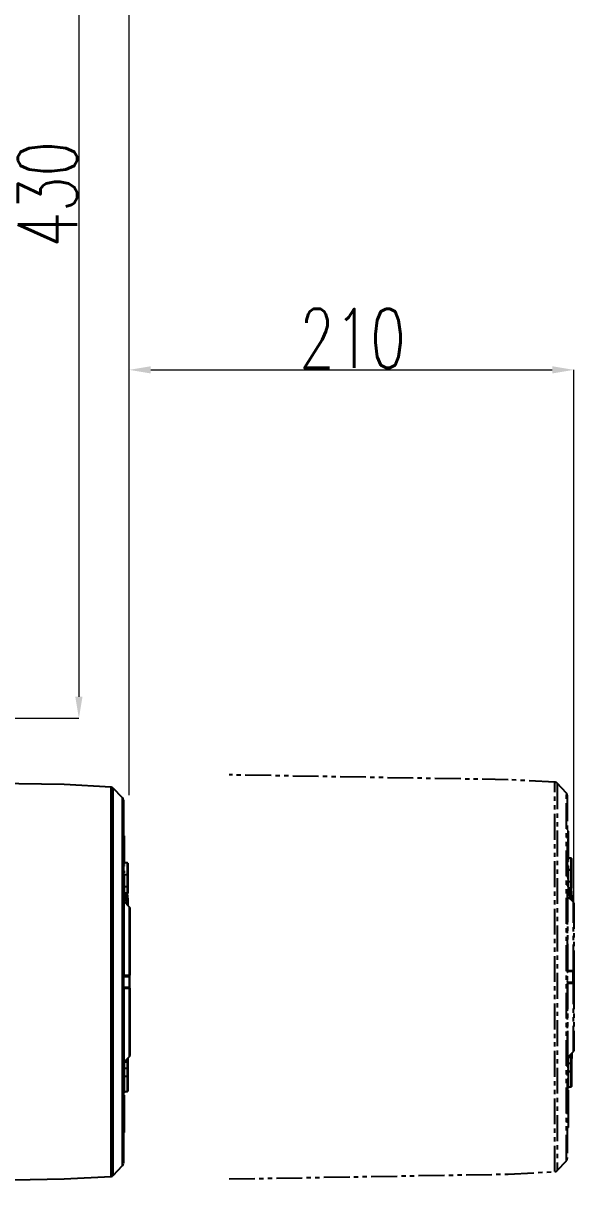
# Model space of a CAD drawing. Header units: millimetres. Extents: x 1465 to 4510, y 540 to 2694.
# Drawn here: x 3234 to 3490, y 965 to 1504 of the extents above; entities that cross this region are included whole.
import ezdxf

# ---------------------------------------------------------------- set-up
doc = ezdxf.new("R2010")
doc.units = ezdxf.units.MM
doc.linetypes.add('双点画线', pattern=[22, 12, -2, 2, -2, 2, -2])
doc.layers.add('AM_5', color=3, linetype='Continuous', lineweight=25)
doc.styles.add('SLDTEXTSTYLE1', font='txt.shx', dxfattribs={"width": 0.7, "bigfont": 'gbcbig.shx'})
doc.dimstyles.new('SLDDIMSTYLE12$0', dxfattribs={"dimtxt": 12, "dimasz": 10, "dimexe": 0, "dimexo": 0.0625, "dimgap": 0.875, "dimtad": 1, "dimdec": 1, "dimlfac": 1.8, "dimrnd": 1e-09, "dimzin": 12, "dimdsep": 46, "dimtxsty": 'SLDTEXTSTYLE1', "dimcen": 0.09, "dimdle": 8.16, "dimclrd": 3, "dimclre": 3, "dimadec": 0, "dimazin": 3, "dimtfac": 1, "dimtdec": 1, "dimtofl": 0, "dimtmove": 0, "dimatfit": 3, "dimfxl": 0, "dimfrac": 2, "dimtolj": 1, "dimlwd": 5, "dimlwe": 5, "dimarcsym": 0})

# ---------------------------------------------------------------- blocks, each defined once
blk = doc.blocks.new('*D62')
at = {"layer": 'AM_5', "color": 3, "lineweight": 5, "transparency": 16777216}
blk.add_line((2873.04, 1181.1), (2873.04, 1620.15), dxfattribs=at)
at = {"layer": 'AM_5', "color": 3, "linetype": 'Continuous', "lineweight": 5, "transparency": 16777216}
for p, q in [((2883.04, 1620.15), (3273.35, 1620.15)), ((3283.35, 1145.37), (3283.35, 1620.15))]:
    blk.add_line(p, q, dxfattribs=at)
at = {"layer": 'AM_5', "color": 3, "transparency": 16777216}
for points in [[(2883.04, 1621.81), (2883.04, 1618.48), (2873.04, 1620.15)], [(3273.35, 1621.81), (3273.35, 1618.48), (3283.35, 1620.15)]]:
    blk.add_solid(points, dxfattribs=at)
at = {"layer": 'Defpoints', "color": 0, "transparency": 16777216}
for p in [(3283.35, 1620.15), (2873.04, 1181.04), (3283.35, 1145.31)]:
    blk.add_point(p, dxfattribs=at)
at = {"layer": 'AM_5', "color": 0, "transparency": 16777216, "insert": (3078.2, 1634.74), "char_height": 12, "attachment_point": 5, "style": 'SLDTEXTSTYLE1'}
blk.add_mtext('\\A1;{\\H2.28571x;410}', dxfattribs=at)
blk = doc.blocks.new('*D82')
at = {"layer": 'AM_5', "color": 3, "lineweight": 5, "transparency": 16777216}
blk.add_line((3283.35, 1145.37), (3283.35, 1342.71), dxfattribs=at)
at = {"layer": 'AM_5', "color": 3, "linetype": 'Continuous', "lineweight": 5, "transparency": 16777216}
for p, q in [((3293.35, 1342.71), (3479.68, 1342.71)), ((3489.68, 1095.38), (3489.68, 1342.71))]:
    blk.add_line(p, q, dxfattribs=at)
at = {"layer": 'AM_5', "color": 3, "transparency": 16777216}
for points in [[(3293.35, 1344.38), (3293.35, 1341.04), (3283.35, 1342.71)], [(3479.68, 1344.38), (3479.68, 1341.04), (3489.68, 1342.71)]]:
    blk.add_solid(points, dxfattribs=at)
at = {"layer": 'Defpoints', "color": 0, "transparency": 16777216}
for p in [(3489.68, 1342.71), (3283.35, 1145.31), (3489.68, 1095.32)]:
    blk.add_point(p, dxfattribs=at)
at = {"layer": 'AM_5', "color": 0, "transparency": 16777216, "insert": (3386.97, 1357.3), "char_height": 12, "attachment_point": 5, "style": 'SLDTEXTSTYLE1'}
blk.add_mtext('\\A1;{\\H2.28571x;210}', dxfattribs=at)
blk = doc.blocks.new('*D58')
at = {"layer": 'AM_5', "color": 3, "lineweight": 5, "transparency": 16777216}
blk.add_line((3187.23, 1612.54), (3260.01, 1612.54), dxfattribs=at)
at = {"layer": 'AM_5', "color": 3, "linetype": 'Continuous', "lineweight": 5, "transparency": 16777216}
for p, q in [((3260.01, 1602.54), (3260.01, 1191.04)), ((2873.11, 1181.04), (3260.01, 1181.04))]:
    blk.add_line(p, q, dxfattribs=at)
at = {"layer": 'AM_5', "color": 3, "transparency": 16777216}
for points in [[(3258.35, 1602.54), (3261.68, 1602.54), (3260.01, 1612.54)], [(3258.35, 1191.04), (3261.68, 1191.04), (3260.01, 1181.04)]]:
    blk.add_solid(points, dxfattribs=at)
at = {"layer": 'Defpoints', "color": 0, "transparency": 16777216}
for p in [(3187.17, 1612.54), (2873.04, 1181.04), (3260.01, 1181.04)]:
    blk.add_point(p, dxfattribs=at)
at = {"layer": 'AM_5', "color": 0, "transparency": 16777216, "insert": (3245.42, 1424.19), "char_height": 12, "attachment_point": 5, "rotation": 90, "style": 'SLDTEXTSTYLE1'}
blk.add_mtext('\\A1;{\\H2.28571x;430}', dxfattribs=at)

msp = doc.modelspace()

# ---------------------------------------------------------------- linework, layer by layer
at = {"color": 7, "linetype": 'Continuous', "lineweight": 25}
for p, q in [((3253.224, 1150.265), (3123.697, 1152.525)), ((3274.952, 1149.126), (3253.224, 1150.265)), ((3274.952, 968.444), (3274.952, 1149.126)), ((3280.285, 1144.104), (3275.962, 1148.66)), ((3275.962, 968.91), (3275.962, 1148.66)), ((3280.285, 973.466), (3280.285, 1144.104)), ((3280.697, 1126.475), (3281.197, 1126.475)), ((3280.697, 1125.965), (3281.197, 1125.965)), ((3281.197, 1126.14), (3281.197, 1126.475)), ((3281.197, 1125.135), (3281.197, 1125.965)), ((3280.697, 1125.135), (3281.197, 1125.135)), ((3280.697, 1125.071), (3281.197, 1125.071)), ((3280.697, 1124.178), (3281.197, 1124.178)), ((3280.697, 1122.263), (3281.197, 1122.263)), ((3280.697, 1121.242), (3281.197, 1121.242)), ((3280.697, 1121.114), (3281.197, 1121.114)), ((3281.197, 1124.178), (3281.197, 1125.071)), ((3281.197, 1121.242), (3281.197, 1122.263)), ((3281.197, 1121.114), (3281.197, 1121.242)), ((3281.197, 1117.97), (3281.197, 1121.114)), ((3280.697, 1117.795), (3281.197, 1117.795)), ((3280.697, 1116.774), (3281.197, 1116.774)), ((3281.197, 1116.646), (3280.697, 1116.646)), ((3281.197, 1116.774), (3281.197, 1117.795)), ((3281.197, 1116.646), (3281.197, 1116.774)), ((3281.197, 1116.263), (3281.197, 1116.599)), ((3281.197, 1114.157), (3281.197, 1116.471)), ((3280.697, 1114.157), (3281.197, 1114.157)), ((3280.697, 1113.136), (3281.197, 1113.136)), ((3280.697, 1112.37), (3281.197, 1112.37)), ((3280.697, 1110.264), (3281.197, 1110.264)), ((3280.697, 1109.37), (3281.197, 1109.37)), ((3282.497, 1113.946), (3281.197, 1113.946)), ((3282.497, 1113.921), (3281.197, 1113.921)), ((3281.197, 1113.136), (3281.197, 1113.807)), ((3281.197, 1112.37), (3281.197, 1112.786)), ((3281.197, 1109.37), (3281.197, 1110.264)), ((3282.497, 1113.946), (3282.497, 1113.921)), ((3282.497, 1108.611), (3282.497, 1113.921)), ((3282.697, 1113.746), (3282.697, 1108.486)), ((3280.697, 1108.86), (3281.197, 1108.86)), ((3280.697, 1107.775), (3281.197, 1107.775)), ((3280.697, 1107.583), (3281.197, 1107.583)), ((3280.697, 1107.519), (3281.197, 1107.519)), ((3280.697, 1105.668), (3281.197, 1105.668)), ((3280.697, 1104.711), (3281.197, 1104.711)), ((3280.697, 1104.52), (3281.197, 1104.52)), ((3281.197, 1107.775), (3281.197, 1108.86)), ((3281.197, 1108.611), (3282.497, 1108.611)), ((3282.497, 1108.356), (3281.197, 1108.356)), ((3281.197, 1107.583), (3281.197, 1107.775)), ((3281.197, 1105.843), (3281.197, 1107.519)), ((3281.197, 1104.711), (3281.197, 1105.668)), ((3281.197, 1104.52), (3281.197, 1104.711)), ((3281.197, 1103.099), (3281.197, 1104.52)), ((3282.497, 1108.611), (3282.497, 1108.356)), ((3282.497, 1103.052), (3282.497, 1108.356)), ((3282.697, 1108.486), (3282.697, 1103.182)), ((3282.735, 1108.013), (3282.697, 1108.013)), ((3282.697, 1106.463), (3282.735, 1106.463)), ((3281.197, 1102.924), (3280.697, 1102.924)), ((3280.697, 1101.967), (3281.197, 1101.967)), ((3280.697, 1101.775), (3281.197, 1101.775)), ((3280.697, 1101.647), (3281.197, 1101.647)), ((3280.697, 1101.52), (3281.197, 1101.52)), ((3280.697, 1100.945), (3281.197, 1100.945)), ((3281.197, 1103.052), (3282.497, 1103.052)), ((3281.197, 1101.967), (3281.197, 1102.924)), ((3281.197, 1101.775), (3281.197, 1101.967)), ((3281.197, 1101.647), (3281.197, 1101.775)), ((3281.197, 1100.945), (3281.197, 1101.52)), ((3281.197, 1100.076), (3282.497, 1100.076)), ((3282.497, 1099.808), (3281.197, 1099.808)), ((3281.197, 1099.762), (3282.497, 1099.762)), ((3281.894, 1099.762), (3281.894, 1095.088)), ((3281.897, 1099.762), (3281.897, 1095.085)), ((3282.497, 1100.076), (3282.497, 1103.052)), ((3282.497, 1100.076), (3282.497, 1099.808)), ((3282.497, 1099.762), (3282.497, 1099.808)), ((3282.697, 1103.182), (3282.697, 1100.007)), ((3282.735, 1103.069), (3282.697, 1103.069)), ((3282.697, 1100.007), (3282.697, 1099.962)), ((3280.718, 1096.35), (3281.197, 1096.35)), ((3283.551, 1093.431), (3280.844, 1096.139)), ((3280.844, 1096.139), (3280.844, 1061.814)), ((3280.952, 1096.031), (3281.197, 1096.031)), ((3283.551, 1061.816), (3283.551, 1093.431)), ((3280.844, 1061.814), (3283.551, 1061.816)), ((3281.197, 1061.285), (3283.197, 1061.285)), ((3283.409, 1061.332), (3283.409, 1056.238)), ((3280.844, 1055.756), (3283.551, 1055.754)), ((3280.844, 1055.756), (3280.844, 1021.431)), ((3281.197, 1056.285), (3283.197, 1056.285)), ((3283.551, 1024.139), (3283.551, 1055.754)), ((3280.844, 1021.431), (3283.551, 1024.139)), ((3281.197, 1020.86), (3280.697, 1020.86)), ((3280.697, 1019.716), (3281.197, 1019.716)), ((3281.197, 1020.86), (3281.197, 1021.785)), ((3282.497, 1021.616), (3281.197, 1021.616)), ((3282.497, 1021.407), (3281.197, 1021.407)), ((3281.197, 1019.716), (3281.197, 1020.86)), ((3281.197, 1016.697), (3281.197, 1019.716)), ((3281.197, 1018.73), (3282.497, 1018.73)), ((3281.894, 1022.482), (3281.894, 1021.616)), ((3281.897, 1022.485), (3281.897, 1021.616)), ((3282.497, 1021.616), (3282.497, 1021.407)), ((3282.497, 1018.73), (3282.497, 1021.407)), ((3282.497, 1015.034), (3282.497, 1018.73)), ((3282.697, 1021.416), (3282.697, 1018.561)), ((3282.697, 1018.561), (3282.697, 1014.864)), ((3280.697, 1016.697), (3281.197, 1016.697)), ((3280.697, 1015.409), (3281.197, 1015.409)), ((3280.697, 1015.034), (3282.497, 1015.034)), ((3280.697, 1014.884), (3281.197, 1014.884)), ((3280.697, 1014.037), (3281.197, 1014.037)), ((3281.197, 1014.212), (3281.197, 1014.884)), ((3282.497, 1014.792), (3281.197, 1014.792)), ((3281.197, 1011.361), (3281.197, 1014.037)), ((3282.497, 1015.034), (3282.497, 1014.792)), ((3282.497, 1007.859), (3282.497, 1014.792)), ((3282.697, 1014.864), (3282.697, 1007.995)), ((3280.697, 1011.361), (3281.197, 1011.361)), ((3280.697, 1007.177), (3281.197, 1007.177)), ((3281.197, 1007.859), (3282.497, 1007.859)), ((3281.197, 1007.795), (3282.497, 1007.795)), ((3282.497, 1007.859), (3282.497, 1007.795)), ((3280.697, 1006.216), (3281.197, 1006.216)), ((3280.697, 1005.074), (3281.197, 1005.074)), ((3280.697, 1002.613), (3281.197, 1002.613)), ((3281.197, 1002.613), (3281.197, 1005.074)), ((3281.197, 1001.468), (3281.197, 1002.613)), ((3280.697, 1001.468), (3281.197, 1001.468)), ((3280.697, 998.45), (3281.197, 998.45)), ((3280.697, 997.171), (3281.197, 997.171)), ((3281.197, 998.45), (3281.197, 1001.468)), ((3280.697, 995.926), (3281.197, 995.926)), ((3280.697, 992.518), (3281.197, 992.518)), ((3281.197, 988.906), (3281.197, 992.518)), ((3280.697, 988.906), (3281.197, 988.906)), ((3275.962, 968.91), (3280.285, 973.466)), ((3123.697, 965.045), (3253.224, 967.305)), ((3253.224, 967.305), (3274.952, 968.444))]:
    msp.add_line(p, q, dxfattribs=at)
at = {"color": 7, "linetype": '双点画线', "lineweight": 25}
for p, q in [((3459.202, 1152.502), (3329.676, 1154.763)), ((3480.931, 1151.363), (3459.202, 1152.502)), ((3480.931, 970.682), (3480.931, 1151.363)), ((3486.264, 1146.342), (3481.94, 1150.898)), ((3481.94, 1150.898), (3481.94, 971.147)), ((3486.264, 975.704), (3486.264, 1146.342)), ((3486.676, 1145.309), (3486.676, 976.736)), ((3487.176, 1128.713), (3486.676, 1128.713)), ((3487.176, 1128.202), (3486.676, 1128.202)), ((3487.176, 1127.373), (3486.676, 1127.373)), ((3487.176, 1127.309), (3486.676, 1127.309)), ((3487.176, 1126.415), (3486.676, 1126.415)), ((3487.176, 1128.377), (3487.176, 1128.713)), ((3487.176, 1127.373), (3487.176, 1128.202)), ((3487.176, 1126.415), (3487.176, 1127.309)), ((3487.176, 1124.5), (3486.676, 1124.5)), ((3487.176, 1123.479), (3486.676, 1123.479)), ((3487.176, 1123.352), (3486.676, 1123.352)), ((3487.176, 1123.479), (3487.176, 1124.5)), ((3487.176, 1123.352), (3487.176, 1123.479)), ((3487.176, 1120.033), (3487.176, 1123.352)), ((3487.176, 1120.033), (3486.676, 1120.033)), ((3487.176, 1119.012), (3486.676, 1119.012)), ((3487.176, 1118.884), (3486.676, 1118.884)), ((3487.176, 1116.395), (3486.676, 1116.395)), ((3487.176, 1115.374), (3486.676, 1115.374)), ((3487.176, 1119.012), (3487.176, 1120.033)), ((3487.176, 1118.884), (3487.176, 1119.012)), ((3487.176, 1118.501), (3487.176, 1118.837)), ((3488.476, 1116.184), (3487.176, 1116.184)), ((3488.476, 1116.158), (3487.176, 1116.158)), ((3487.176, 1115.374), (3487.176, 1116.045)), ((3487.176, 1114.608), (3487.176, 1115.024)), ((3488.476, 1116.184), (3488.476, 1116.158)), ((3488.476, 1110.848), (3488.476, 1116.158)), ((3488.676, 1115.984), (3488.676, 1110.724)), ((3487.176, 1114.608), (3486.676, 1114.608)), ((3487.176, 1112.501), (3486.676, 1112.501)), ((3487.176, 1111.608), (3486.676, 1111.608)), ((3487.176, 1111.097), (3486.676, 1111.097)), ((3487.176, 1110.012), (3486.676, 1110.012)), ((3487.176, 1109.821), (3486.676, 1109.821)), ((3487.176, 1109.757), (3486.676, 1109.757)), ((3487.176, 1111.608), (3487.176, 1112.501)), ((3487.176, 1110.012), (3487.176, 1111.097)), ((3487.176, 1110.848), (3488.476, 1110.848)), ((3488.476, 1110.594), (3487.176, 1110.594)), ((3487.176, 1109.821), (3487.176, 1110.012)), ((3487.176, 1107.906), (3487.176, 1109.757)), ((3488.476, 1110.848), (3488.476, 1110.594)), ((3488.476, 1105.289), (3488.476, 1110.594)), ((3488.676, 1110.724), (3488.676, 1105.419)), ((3488.713, 1110.251), (3488.676, 1110.251)), ((3487.176, 1107.906), (3486.676, 1107.906)), ((3487.176, 1106.949), (3486.676, 1106.949)), ((3487.176, 1106.757), (3486.676, 1106.757)), ((3487.176, 1105.162), (3486.676, 1105.162)), ((3487.176, 1104.204), (3486.676, 1104.204)), ((3487.176, 1104.013), (3486.676, 1104.013)), ((3487.176, 1106.949), (3487.176, 1107.906)), ((3487.176, 1106.757), (3487.176, 1106.949)), ((3487.176, 1105.162), (3487.176, 1106.757)), ((3487.176, 1105.289), (3488.476, 1105.289)), ((3487.176, 1104.204), (3487.176, 1105.162)), ((3487.176, 1104.013), (3487.176, 1104.204)), ((3487.176, 1103.885), (3487.176, 1104.013)), ((3488.476, 1102.313), (3488.476, 1105.289)), ((3488.676, 1108.7), (3488.713, 1108.7)), ((3488.676, 1105.419), (3488.676, 1102.245)), ((3488.713, 1105.307), (3488.676, 1105.307)), ((3487.176, 1103.885), (3486.676, 1103.885)), ((3487.176, 1103.757), (3486.676, 1103.757)), ((3487.176, 1103.183), (3486.676, 1103.183)), ((3487.176, 1098.588), (3486.697, 1098.588)), ((3487.176, 1103.183), (3487.176, 1103.757)), ((3487.176, 1102.313), (3488.476, 1102.313)), ((3488.476, 1102.046), (3487.176, 1102.046)), ((3487.176, 1101.999), (3488.476, 1101.999)), ((3487.873, 1101.999), (3487.873, 1097.326)), ((3487.876, 1101.999), (3487.876, 1097.323)), ((3488.476, 1102.313), (3488.476, 1102.046)), ((3488.476, 1101.999), (3488.476, 1102.046)), ((3488.676, 1102.245), (3488.676, 1102.199)), ((3489.529, 1095.669), (3486.822, 1098.376)), ((3486.822, 1098.376), (3486.822, 1064.051)), ((3487.176, 1098.268), (3486.93, 1098.268)), ((3489.529, 1064.054), (3489.529, 1095.669)), ((3489.676, 1095.315), (3489.676, 1064.023)), ((3489.176, 1063.523), (3487.176, 1063.523)), ((3489.387, 1058.476), (3489.387, 1063.569)), ((3489.676, 1064.023), (3489.676, 1058.023)), ((3486.822, 1057.994), (3486.822, 1023.669)), ((3487.176, 1058.523), (3489.176, 1058.523)), ((3489.529, 1026.376), (3489.529, 1057.992)), ((3489.676, 1058.023), (3489.676, 1026.73)), ((3486.822, 1023.669), (3489.529, 1026.376)), ((3487.176, 1023.098), (3487.176, 1024.023)), ((3488.476, 1023.853), (3487.176, 1023.853)), ((3488.476, 1023.644), (3487.176, 1023.644)), ((3487.873, 1024.719), (3487.873, 1023.853)), ((3487.876, 1024.723), (3487.876, 1023.853)), ((3488.476, 1023.853), (3488.476, 1023.644)), ((3488.476, 1020.968), (3488.476, 1023.644)), ((3488.676, 1023.653), (3488.676, 1020.798)), ((3487.176, 1023.098), (3486.676, 1023.098)), ((3487.176, 1021.953), (3486.676, 1021.953)), ((3487.176, 1018.935), (3486.676, 1018.935)), ((3487.176, 1021.953), (3487.176, 1023.098)), ((3487.176, 1018.935), (3487.176, 1021.953)), ((3487.176, 1020.968), (3488.476, 1020.968)), ((3488.476, 1017.271), (3488.476, 1020.968)), ((3488.676, 1020.798), (3488.676, 1017.102)), ((3487.176, 1017.646), (3486.676, 1017.646)), ((3486.676, 1017.271), (3488.476, 1017.271)), ((3487.176, 1017.121), (3486.676, 1017.121)), ((3487.176, 1016.274), (3486.676, 1016.274)), ((3487.176, 1013.599), (3486.676, 1013.599)), ((3487.176, 1016.449), (3487.176, 1017.121)), ((3488.476, 1017.03), (3487.176, 1017.03)), ((3488.476, 1017.271), (3488.476, 1017.03)), ((3488.476, 1010.096), (3488.476, 1017.03)), ((3488.676, 1017.102), (3488.676, 1010.232)), ((3487.176, 1009.414), (3486.676, 1009.414)), ((3487.176, 1008.454), (3486.676, 1008.454)), ((3487.176, 1007.311), (3486.676, 1007.311)), ((3487.176, 1010.096), (3488.476, 1010.096)), ((3487.176, 1010.032), (3488.476, 1010.032)), ((3487.176, 1004.85), (3487.176, 1007.311)), ((3488.476, 1010.096), (3488.476, 1010.032)), ((3487.176, 1004.85), (3486.676, 1004.85)), ((3487.176, 1003.706), (3486.676, 1003.706)), ((3487.176, 1003.706), (3487.176, 1004.85)), ((3487.176, 1000.687), (3487.176, 1003.706)), ((3487.176, 1000.687), (3486.676, 1000.687)), ((3487.176, 999.409), (3486.676, 999.409)), ((3487.176, 998.164), (3486.676, 998.164)), ((3487.176, 994.755), (3486.676, 994.755)), ((3487.176, 991.143), (3486.676, 991.143)), ((3487.176, 991.143), (3487.176, 994.755)), ((3481.94, 971.147), (3486.264, 975.704)), ((3329.676, 967.282), (3459.202, 969.543)), ((3459.202, 969.543), (3480.931, 970.682))]:
    msp.add_line(p, q, dxfattribs=at)
at = {"color": 7, "linetype": '双点画线', "lineweight": 25, "flags": 128}
for points in [[(3488.476, 1110.848), (3488.515, 1110.846), (3488.552, 1110.839), (3488.587, 1110.827), (3488.617, 1110.812), (3488.642, 1110.793), (3488.661, 1110.771), (3488.672, 1110.748), (3488.676, 1110.724)], [(3488.476, 1110.594), (3488.515, 1110.596), (3488.552, 1110.604), (3488.587, 1110.616), (3488.617, 1110.632), (3488.642, 1110.651), (3488.661, 1110.674), (3488.672, 1110.698), (3488.676, 1110.724)], [(3488.676, 1105.419), (3488.672, 1105.394), (3488.661, 1105.369), (3488.642, 1105.347), (3488.617, 1105.327), (3488.587, 1105.311), (3488.552, 1105.299), (3488.515, 1105.292), (3488.476, 1105.289)], [(3488.676, 1102.245), (3488.672, 1102.258), (3488.661, 1102.271), (3488.642, 1102.283), (3488.617, 1102.293), (3488.587, 1102.302), (3488.552, 1102.308), (3488.515, 1102.312), (3488.476, 1102.313)], [(3486.822, 1064.051), (3488.338, 1064.052), (3489.529, 1064.054)], [(3489.529, 1057.992), (3488.014, 1057.993), (3486.822, 1057.994)], [(3488.676, 1017.102), (3488.672, 1017.088), (3488.661, 1017.074), (3488.642, 1017.062), (3488.617, 1017.051), (3488.587, 1017.042), (3488.552, 1017.035), (3488.515, 1017.031), (3488.476, 1017.03)]]:
    msp.add_lwpolyline(points, dxfattribs=at)
at = {"color": 7, "linetype": 'Continuous', "lineweight": 25, "flags": 128}
for points in [[(3282.497, 1108.611), (3282.536, 1108.608), (3282.574, 1108.601), (3282.608, 1108.59), (3282.639, 1108.574), (3282.664, 1108.555), (3282.682, 1108.534), (3282.694, 1108.51), (3282.697, 1108.486)], [(3282.497, 1108.356), (3282.536, 1108.359), (3282.574, 1108.366), (3282.608, 1108.378), (3282.639, 1108.394), (3282.664, 1108.414), (3282.682, 1108.436), (3282.694, 1108.461), (3282.697, 1108.486)], [(3282.697, 1103.182), (3282.694, 1103.156), (3282.682, 1103.132), (3282.664, 1103.109), (3282.639, 1103.09), (3282.608, 1103.074), (3282.574, 1103.062), (3282.536, 1103.054), (3282.497, 1103.052)], [(3282.697, 1100.007), (3282.694, 1100.021), (3282.682, 1100.033), (3282.664, 1100.045), (3282.639, 1100.056), (3282.608, 1100.064), (3282.574, 1100.071), (3282.536, 1100.074), (3282.497, 1100.076)], [(3282.697, 1014.864), (3282.694, 1014.85), (3282.682, 1014.837), (3282.664, 1014.824), (3282.639, 1014.813), (3282.608, 1014.804), (3282.574, 1014.798), (3282.536, 1014.794), (3282.497, 1014.792)]]:
    msp.add_lwpolyline(points, dxfattribs=at)
at = {"color": 7, "linetype": 'Continuous', "lineweight": 25}
for centre, radius, start, end in [((3274.874, 1147.628), 1.5, 43.5, 87), ((3279.197, 1143.072), 1.5, 0, 43.5), ((3282.497, 1113.746), 0.2, 0, 90), ((3282.51, 1113.733), 0.188, 4.25287, 93.69926), ((3258.419, 1095.215), 24.5, 357.36701, 10.69492), ((3282.498, 1100.008), 0.199, 269.83295, 359.83197), ((3282.497, 1099.962), 0.2, 270, 0), ((3283.197, 1093.078), 0.5, 0, 45), ((3281.197, 1060.785), 0.5, 89.99997, 180), ((3283.197, 1061.785), 0.5, 270, 0), ((3283.569, 1061.54), 0.277, 62.377, 93.77183), ((3281.197, 1056.785), 0.5, 180, 270), ((3283.197, 1055.785), 0.5, 0, 90), ((3283.569, 1056.03), 0.277, 266.22817, 297.623), ((3258.419, 1022.511), 24.5, 352.29346, 2.28321), ((3283.197, 1024.492), 0.5, 315, 0), ((3282.497, 1021.416), 0.2, 0, 90), ((3282.547, 1022.546), 1.14, 267.49108, 277.56592), ((3282.511, 1018.544), 0.187, 5.0878, 94.3131), ((3282.511, 1014.847), 0.187, 5.0878, 94.3131), ((3282.497, 1007.995), 0.2, 270, 0), ((3282.524, 1008.034), 0.178, 261.3292, 347.21969), ((3279.197, 974.498), 1.5, 316.5, 0), ((3274.874, 969.942), 1.5, 273, 316.5)]:
    msp.add_arc(centre, radius, start, end, dxfattribs=at)
at = {"color": 7, "linetype": '双点画线', "lineweight": 25}
for centre, radius, start, end in [((3480.852, 1149.865), 1.5, 43.5, 87), ((3485.176, 1145.309), 1.5, 0, 43.5), ((3488.476, 1115.984), 0.2, 0, 90), ((3488.488, 1115.97), 0.188, 4.25287, 93.69926), ((3487.176, 1098.73), 0.5, 180, 225), ((3464.397, 1097.453), 24.5, 357.36701, 10.69492), ((3488.476, 1102.245), 0.199, 269.83295, 359.83197), ((3488.476, 1102.199), 0.2, 270, 0), ((3489.176, 1095.315), 0.5, 0, 45), ((3486.804, 1064.345), 0.294, 244.22142, 273.62771), ((3487.176, 1063.023), 0.5, 90, 180), ((3489.081, 1063.969), 0.457, 282.03401, 10.64558), ((3489.176, 1064.023), 0.5, 270, 0), ((3489.548, 1063.778), 0.277, 62.377, 93.77183), ((3487.176, 1059.023), 0.5, 180, 270), ((3486.804, 1057.701), 0.294, 86.37229, 115.77858), ((3489.081, 1058.076), 0.457, 349.35442, 77.96599), ((3489.176, 1058.023), 0.5, 0, 90), ((3489.548, 1058.268), 0.277, 266.22817, 297.623), ((3487.176, 1023.315), 0.5, 135, 180), ((3488.476, 1023.653), 0.2, 0, 90), ((3488.526, 1024.783), 1.14, 267.49108, 277.56592), ((3464.397, 1024.748), 24.5, 352.29346, 2.28321), ((3489.176, 1026.73), 0.5, 315, 0), ((3488.49, 1020.782), 0.187, 5.0878, 94.3131), ((3488.49, 1017.085), 0.187, 5.0878, 94.3131), ((3488.476, 1010.232), 0.2, 270, 0), ((3488.503, 1010.272), 0.178, 261.3292, 347.21969), ((3485.176, 976.736), 1.5, 316.5, 0), ((3480.852, 972.18), 1.5, 273, 316.5)]:
    msp.add_arc(centre, radius, start, end, dxfattribs=at)
at = {"color": 7, "linetype": 'Continuous', "lineweight": 25}
for points, knots in [([(3280.697, 1143.021), (3280.697, 1142.972), (3280.697, 1142.868), (3280.697, 1141.555), (3280.697, 1139.329), (3280.697, 1136.16), (3280.697, 1132.14), (3280.697, 1127.35), (3280.697, 1121.863), (3280.697, 1115.698), (3280.697, 1108.853), (3280.697, 1101.369), (3280.697, 1093.358), (3280.697, 1084.953), (3280.697, 1076.299), (3280.697, 1067.549), (3280.697, 1061.69), (3280.697, 1058.785)], [0, 0, 0, 0, 0.0586497, 0.1263421, 0.1944212, 0.2625003, 0.3301926, 0.3971246, 0.4629474, 0.5287703, 0.5957023, 0.6633946, 0.7314737, 0.7995528, 0.8672452, 0.9341772, 1, 1, 1, 1]), ([(3281.197, 1122.263), (3281.197, 1122.525), (3281.197, 1122.981), (3281.197, 1123.532), (3281.197, 1123.85), (3281.197, 1123.991), (3281.197, 1124.062), (3281.197, 1124.122), (3281.197, 1124.159), (3281.197, 1124.178)], [0, 0, 0, 0, 0.4018451, 0.700925, 0.8501447, 0.9000038, 0.92545, 0.9625731, 1, 1, 1, 1]), ([(3281.197, 1096.35), (3281.197, 1096.869), (3281.197, 1097.897), (3281.197, 1099.442), (3281.197, 1100.44), (3281.197, 1100.945)], [0, 0, 0, 0, 0.3347977, 0.6633059, 1, 1, 1, 1]), ([(3283.697, 1093.078), (3283.697, 1093.033), (3283.697, 1092.943), (3283.697, 1092.2), (3283.697, 1090.765), (3283.697, 1088.218), (3283.697, 1084.675), (3283.697, 1080.949), (3283.697, 1077.41), (3283.697, 1073.638), (3283.697, 1069.727), (3283.697, 1065.775), (3283.697, 1063.103), (3283.697, 1061.785)], [0, 0, 0, 0, 0.0782789, 0.1587142, 0.2411685, 0.3693291, 0.4998887, 0.5869697, 0.6733433, 0.7588315, 0.8412767, 0.9217166, 1, 1, 1, 1]), ([(3281.197, 1061.285), (3281.157, 1061.29), (3281.077, 1061.301), (3280.982, 1061.379), (3280.915, 1061.478), (3280.875, 1061.57), (3280.851, 1061.666), (3280.843, 1061.75), (3280.843, 1061.793), (3280.844, 1061.814)], [0, 0, 0, 0, 0.2865456, 0.5610687, 0.6891901, 0.8054766, 0.906505, 0.9531764, 1, 1, 1, 1]), ([(3283.197, 1061.285), (3283.225, 1061.288), (3283.274, 1061.292), (3283.344, 1061.327), (3283.404, 1061.374), (3283.46, 1061.444), (3283.504, 1061.528), (3283.546, 1061.652), (3283.549, 1061.751), (3283.551, 1061.816)], [0, 0, 0, 0, 0.1465757, 0.2502527, 0.383985, 0.5005373, 0.6381731, 0.7637622, 1, 1, 1, 1]), ([(3283.697, 1056.135), (3283.697, 1057.018), (3283.697, 1058.785), (3283.697, 1060.552), (3283.697, 1061.435)], [0, 0, 0, 0, 0.4999999, 1, 1, 1, 1]), ([(3280.697, 1058.785), (3280.697, 1055.88), (3280.697, 1050.021), (3280.697, 1041.271), (3280.697, 1032.617), (3280.697, 1024.212), (3280.697, 1016.201), (3280.697, 1008.717), (3280.697, 1001.872), (3280.697, 995.707), (3280.697, 990.22), (3280.697, 985.43), (3280.697, 981.41), (3280.697, 978.241), (3280.697, 976.015), (3280.697, 974.702), (3280.697, 974.598), (3280.697, 974.549)], [0, 0, 0, 0, 0.0658228, 0.1327548, 0.2004472, 0.2685263, 0.3366054, 0.4042977, 0.4712297, 0.5370526, 0.6028754, 0.6698074, 0.7374997, 0.8055788, 0.8736579, 0.9413503, 1, 1, 1, 1]), ([(3280.844, 1055.756), (3280.843, 1055.778), (3280.843, 1055.82), (3280.851, 1055.904), (3280.875, 1056), (3280.915, 1056.092), (3280.982, 1056.191), (3281.077, 1056.269), (3281.157, 1056.28), (3281.197, 1056.285)], [0, 0, 0, 0, 0.0469095, 0.0936327, 0.1947106, 0.3110168, 0.4391204, 0.7135016, 1, 1, 1, 1]), ([(3283.551, 1055.754), (3283.549, 1055.819), (3283.546, 1055.918), (3283.504, 1056.042), (3283.46, 1056.126), (3283.404, 1056.196), (3283.344, 1056.243), (3283.274, 1056.278), (3283.225, 1056.282), (3283.197, 1056.285)], [0, 0, 0, 0, 0.2362575, 0.3618415, 0.4994624, 0.6160623, 0.7497471, 0.8534584, 1, 1, 1, 1]), ([(3283.697, 1055.785), (3283.697, 1054.458), (3283.697, 1051.774), (3283.697, 1047.823), (3283.697, 1043.97), (3283.697, 1040.309), (3283.697, 1036.922), (3283.697, 1033.882), (3283.697, 1031.243), (3283.697, 1029.018), (3283.697, 1027.206), (3283.697, 1025.806), (3283.697, 1024.899), (3283.697, 1024.476), (3283.697, 1024.535), (3283.697, 1024.551)], [0, 0, 0, 0, 0.07883213, 0.15938817, 0.24113594, 0.32349285, 0.40584976, 0.48759752, 0.56815357, 0.64698569, 0.72581782, 0.80637387, 0.88812163, 0.97047854, 1, 1, 1, 1]), ([(3281.197, 1015.409), (3281.197, 1015.496), (3281.197, 1015.67), (3281.197, 1015.973), (3281.197, 1016.369), (3281.197, 1016.566), (3281.197, 1016.697)], [0, 0, 0, 0, 0.1250401, 0.2502359, 0.4998742, 1, 1, 1, 1]), ([(3281.197, 1007.177), (3281.197, 1007.212), (3281.197, 1007.281), (3281.197, 1007.911), (3281.197, 1008.743), (3281.197, 1009.533), (3281.197, 1010.426), (3281.197, 1011.05), (3281.197, 1011.361)], [0, 0, 0, 0, 0.2501594, 0.4995807, 0.624669, 0.7497301, 0.8748096, 1, 1, 1, 1]), ([(3281.197, 1005.074), (3281.197, 1005.169), (3281.197, 1005.288), (3281.197, 1005.565), (3281.197, 1005.808), (3281.197, 1006.053), (3281.197, 1006.216)], [0, 0, 0, 0, 0.5004596, 0.6283614, 0.7507034, 1, 1, 1, 1]), ([(3281.197, 997.171), (3281.197, 997.257), (3281.197, 997.43), (3281.197, 997.73), (3281.197, 998.122), (3281.197, 998.319), (3281.197, 998.45)], [0, 0, 0, 0, 0.125077, 0.2502224, 0.4998872, 1, 1, 1, 1]), ([(3281.197, 995.755), (3281.197, 995.916), (3281.197, 996.157), (3281.197, 996.66), (3281.197, 997.001), (3281.197, 997.171)], [0, 0, 0, 0, 0.5005372, 0.7503463, 1, 1, 1, 1]), ([(3281.197, 992.518), (3281.197, 992.922), (3281.197, 993.728), (3281.197, 994.718), (3281.197, 995.37), (3281.197, 995.719), (3281.197, 995.865), (3281.197, 995.92), (3281.197, 995.924), (3281.197, 995.926)], [0, 0, 0, 0, 0.2503213, 0.4998014, 0.6247836, 0.7496745, 0.8746984, 0.9373467, 1, 1, 1, 1])]:
    msp.add_open_spline(points, degree=3, knots=knots, dxfattribs=at)
at = {"color": 7, "linetype": '双点画线', "lineweight": 25}
for points, knots in [([(3487.176, 1124.5), (3487.176, 1124.808), (3487.176, 1125.286), (3487.176, 1125.938), (3487.176, 1126.257), (3487.176, 1126.415)], [0, 0, 0, 0, 0.4748456, 0.7388223, 1, 1, 1, 1]), ([(3487.176, 1116.395), (3487.176, 1116.945), (3487.176, 1117.72), (3487.176, 1118.487), (3487.176, 1118.709)], [0, 0, 0, 0, 0.7108225, 1, 1, 1, 1]), ([(3487.176, 1111.272), (3487.176, 1111.309), (3487.176, 1111.39), (3487.176, 1111.495), (3487.176, 1111.564), (3487.176, 1111.603), (3487.176, 1111.611), (3487.176, 1111.609), (3487.176, 1111.608)], [0, 0, 0, 0, 0.290787, 0.6451009, 0.8212001, 0.9133313, 0.9539772, 1, 1, 1, 1]), ([(3487.176, 1098.588), (3487.176, 1099.455), (3487.176, 1100.664), (3487.176, 1102.202), (3487.176, 1102.856), (3487.176, 1103.183)], [0, 0, 0, 0, 0.5601633, 0.7802465, 1, 1, 1, 1]), ([(3487.176, 1063.523), (3487.135, 1063.528), (3487.056, 1063.539), (3486.96, 1063.616), (3486.893, 1063.716), (3486.853, 1063.807), (3486.83, 1063.903), (3486.821, 1063.988), (3486.822, 1064.03), (3486.822, 1064.051)], [0, 0, 0, 0, 0.2865456, 0.5610687, 0.6891901, 0.8054766, 0.906505, 0.9531764, 1, 1, 1, 1]), ([(3486.822, 1057.994), (3486.822, 1058.015), (3486.821, 1058.057), (3486.83, 1058.142), (3486.853, 1058.238), (3486.893, 1058.329), (3486.96, 1058.429), (3487.056, 1058.506), (3487.135, 1058.517), (3487.176, 1058.523)], [0, 0, 0, 0, 0.0469095, 0.0936327, 0.1947106, 0.3110168, 0.4391204, 0.7135016, 1, 1, 1, 1]), ([(3487.176, 1017.646), (3487.176, 1017.836), (3487.176, 1018.218), (3487.176, 1018.626), (3487.176, 1018.817), (3487.176, 1018.935)], [0, 0, 0, 0, 0.277759, 0.5582123, 1, 1, 1, 1]), ([(3487.176, 1013.599), (3487.176, 1014.105), (3487.176, 1015.008), (3487.176, 1015.887), (3487.176, 1016.274)], [0, 0, 0, 0, 0.5599154, 1, 1, 1, 1]), ([(3487.176, 1009.414), (3487.176, 1009.459), (3487.176, 1009.547), (3487.176, 1010.447), (3487.176, 1011.947), (3487.176, 1013.048), (3487.176, 1013.599)], [0, 0, 0, 0, 0.2808621, 0.5603944, 0.779988, 1, 1, 1, 1]), ([(3487.176, 1007.311), (3487.176, 1007.412), (3487.176, 1007.553), (3487.176, 1008.022), (3487.176, 1008.31), (3487.176, 1008.454)], [0, 0, 0, 0, 0.5606419, 0.7798878, 1, 1, 1, 1]), ([(3487.176, 999.409), (3487.176, 999.596), (3487.176, 999.974), (3487.176, 1000.379), (3487.176, 1000.57), (3487.176, 1000.687)], [0, 0, 0, 0, 0.2779893, 0.5583685, 1, 1, 1, 1]), ([(3487.176, 997.992), (3487.176, 998.153), (3487.176, 998.394), (3487.176, 998.898), (3487.176, 999.238), (3487.176, 999.409)], [0, 0, 0, 0, 0.5008588, 0.7500558, 1, 1, 1, 1]), ([(3487.176, 994.755), (3487.176, 995.16), (3487.176, 995.964), (3487.176, 996.952), (3487.176, 997.603), (3487.176, 997.944), (3487.176, 998.128), (3487.176, 998.151), (3487.176, 998.164)], [0, 0, 0, 0, 0.2506607, 0.4979437, 0.6250501, 0.7485035, 0.8630456, 1, 1, 1, 1])]:
    msp.add_open_spline(points, degree=3, knots=knots, dxfattribs=at)

# ---------------------------------------------------------------- dimensions: what is measured, and where the dimension line sits
at = {"layer": 'AM_5'}
for base, p1, p2, text, picture, middle in [((3283.347, 1620.148), (2873.044, 1181.042), (3283.347, 1145.309), '{\\H2.28571x;410}', '*D62', (3078.196, 1620.148)), ((3489.676, 1342.712), (3283.347, 1145.309), (3489.676, 1095.315), '{\\H2.28571x;210}', '*D82', (3386.967, 1342.712))]:
    dim = msp.add_linear_dim(base=base, p1=p1, p2=p2, text=text, dimstyle='SLDDIMSTYLE12$0', override={"dimlfac": 1}, dxfattribs=at)
    dim.commit()
    dim.dimension.update_dxf_attribs({"geometry": picture, "text_midpoint": middle, "dimtype": 160})
dim = msp.add_linear_dim(base=(3260.013, 1181.042), p1=(3187.169, 1612.542), p2=(2873.044, 1181.042), angle=90, text='{\\H2.28571x;430}', dimstyle='SLDDIMSTYLE12$0', override={"dimlfac": 1}, dxfattribs=at)
dim.commit()
dim.dimension.update_dxf_attribs({"geometry": '*D58', "text_midpoint": (3260.013, 1424.185), "dimtype": 160})

doc.saveas('drawing.dxf')
